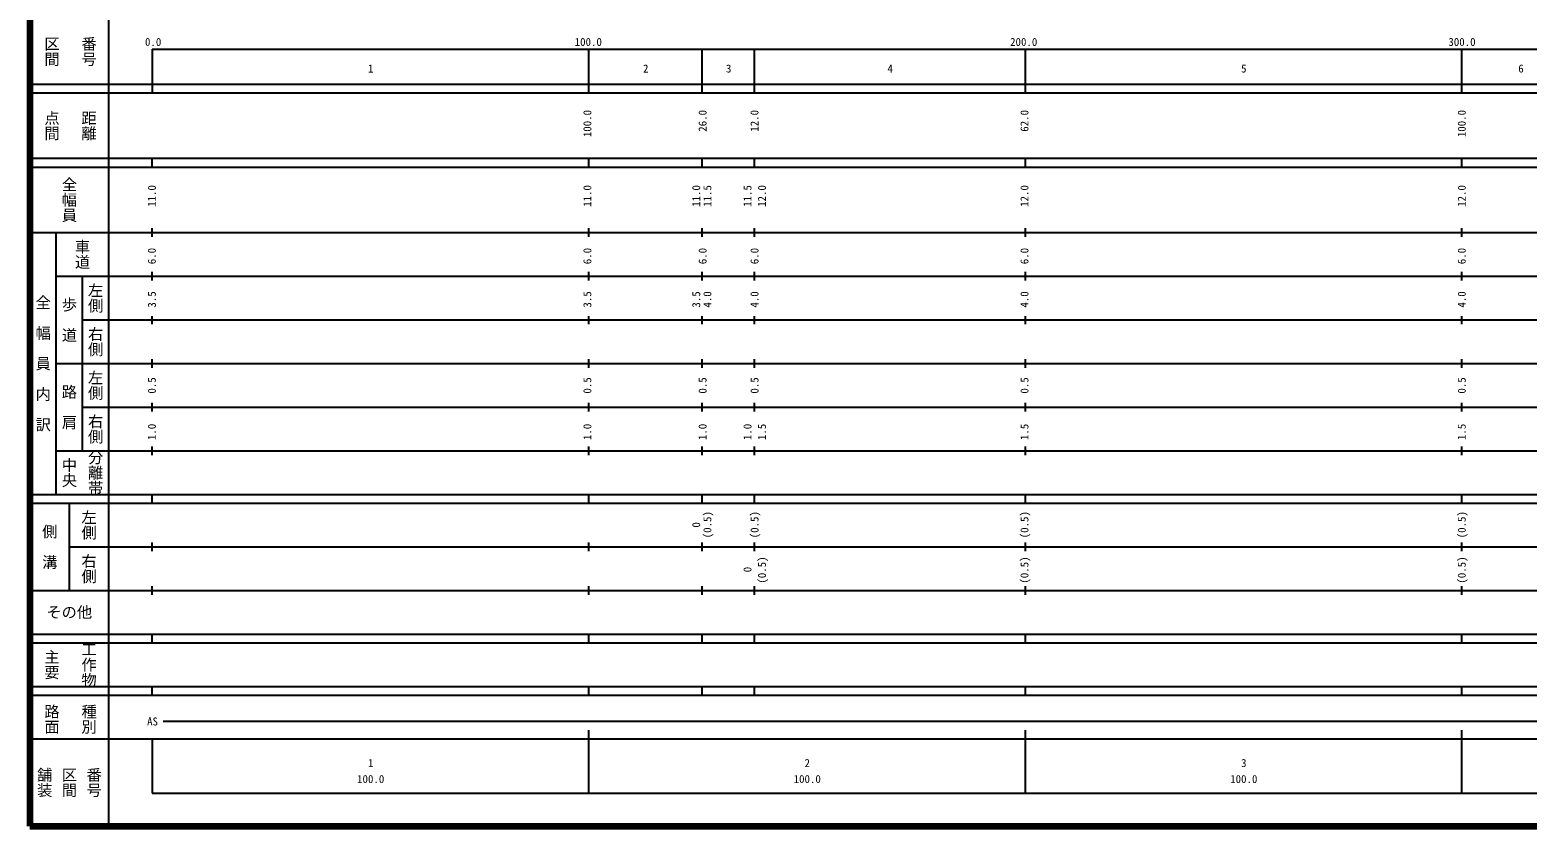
# Model space of a CAD drawing. Units: millimetres on the paper, enlarged 1000 times. Extents: x 40000 to 680000, y 20000 to 380000.
# Drawn here: x 40000 to 382944, y 20000 to 202409 of the extents above; entities that cross this region are included whole.
import ezdxf
from ezdxf.enums import TextEntityAlignment as Align

# ---------------------------------------------------------------- set-up
doc = ezdxf.new("R2010")
doc.units = ezdxf.units.MM
doc.header["$LTSCALE"] = 1000
doc.layers.add('M-TTL', color=2, linetype='Continuous', lineweight=140)
doc.layers.add('M-TTL-BAND', color=7, linetype='Continuous', lineweight=25)
doc.styles.add('@ＭＳ ゴシック', font='')
doc.styles.add('ＭＳ ゴシック', font='')
doc.styles.get('@ＭＳ ゴシック').set_extended_font_data('@MS Gothic')
doc.styles.get('ＭＳ ゴシック').set_extended_font_data('MS Gothic')

msp = doc.modelspace()

# ---------------------------------------------------------------- linework, layer by layer
at = {"layer": 'M-TTL'}
for p, q in [((40000, 380000), (40000, 20000)), ((40000, 20000), (680000, 20000))]:
    msp.add_line(p, q, dxfattribs=at)
at = {"layer": 'M-TTL-BAND'}
for p, q in [((58000, 370000), (58000, 20000)), ((68000, 198000), (579000, 198000)), ((68000, 198000), (68000, 188000)), ((168000, 188000), (168000, 198000)), ((168000, 196835), (168000, 198000)), ((194000, 188000), (194000, 198000)), ((206000, 188000), (206000, 198000)), ((268000, 198000), (268000, 191527)), ((368000, 190991), (368000, 198000)), ((40000, 190000), (579000, 190000)), ((268000, 191527), (268000, 191478)), ((268000, 191478), (268000, 190991)), ((268000, 190991), (268000, 188000)), ((368000, 188000), (368000, 190991)), ((40000, 188000), (579000, 188000)), ((40000, 173000), (579000, 173000)), ((68000, 171000), (68000, 173000)), ((168000, 171000), (168000, 173000)), ((194000, 171000), (194000, 173000)), ((206000, 171000), (206000, 173000)), ((268000, 173000), (268000, 171000)), ((368000, 171000), (368000, 173000)), ((40000, 171000), (579000, 171000)), ((40000, 156000), (579000, 156000)), ((46000, 96000), (46000, 156000)), ((68000, 155000), (68000, 157000)), ((168000, 155000), (168000, 157000)), ((194000, 155000), (194000, 157000)), ((206000, 155000), (206000, 157000)), ((268000, 157000), (268000, 155000)), ((368000, 155000), (368000, 157000)), ((46000, 146000), (579000, 146000)), ((52000, 146000), (52000, 106000)), ((68000, 145000), (68000, 147000)), ((168000, 145000), (168000, 147000)), ((194000, 145000), (194000, 147000)), ((206000, 145000), (206000, 147000)), ((268000, 147000), (268000, 145000)), ((368000, 145000), (368000, 147000)), ((52000, 136000), (579000, 136000)), ((68000, 135000), (68000, 136832)), ((168000, 135000), (168000, 136832)), ((194000, 135000), (194000, 136832)), ((206000, 135000), (206000, 136832)), ((268000, 136832), (268000, 135000)), ((368000, 135000), (368000, 136832)), ((68000, 125000), (68000, 127000)), ((168000, 125000), (168000, 127000)), ((194000, 125000), (194000, 127000)), ((206000, 125000), (206000, 127000)), ((268000, 127000), (268000, 125000)), ((368000, 125000), (368000, 127000)), ((46000, 126000), (579000, 126000)), ((68000, 115000), (68000, 117000)), ((168000, 115000), (168000, 117000)), ((194000, 115000), (194000, 117000)), ((206000, 115000), (206000, 117000)), ((268000, 117000), (268000, 115000)), ((368000, 115000), (368000, 117000)), ((52000, 116000), (579000, 116000)), ((68000, 105000), (68000, 107000)), ((168000, 105000), (168000, 107000)), ((194000, 105000), (194000, 107000)), ((206000, 105000), (206000, 107000)), ((268000, 107000), (268000, 105000)), ((368000, 105000), (368000, 107000)), ((46000, 106000), (579000, 106000)), ((40000, 96000), (579000, 96000)), ((40000, 94000), (579000, 94000)), ((49000, 94000), (49000, 74000)), ((68000, 94000), (68000, 96000)), ((168000, 94000), (168000, 96000)), ((194000, 94000), (194000, 96000)), ((206000, 94000), (206000, 96000)), ((268000, 96000), (268000, 94000)), ((368000, 94000), (368000, 96000)), ((49000, 84000), (579000, 84000)), ((68000, 83000), (68000, 85000)), ((168000, 83000), (168000, 85000)), ((194000, 83000), (194000, 85000)), ((206000, 83000), (206000, 85000)), ((268000, 85000), (268000, 83000)), ((368000, 83000), (368000, 85000)), ((40000, 74000), (579000, 74000)), ((68000, 73000), (68000, 75000)), ((168000, 73000), (168000, 75000)), ((194000, 73000), (194000, 75000)), ((206000, 73000), (206000, 75000)), ((268000, 75000), (268000, 73000)), ((368000, 73000), (368000, 75000)), ((40000, 64000), (579000, 64000)), ((40000, 62000), (579000, 62000)), ((68000, 62000), (68000, 64000)), ((168000, 62000), (168000, 64000)), ((194000, 62000), (194000, 64000)), ((206000, 62000), (206000, 64000)), ((268000, 64000), (268000, 62000)), ((368000, 62000), (368000, 64000)), ((40000, 52000), (579000, 52000)), ((68000, 50000), (68000, 52000)), ((168000, 50000), (168000, 52000)), ((194000, 50000), (194000, 52000)), ((206000, 50000), (206000, 52000)), ((268000, 52000), (268000, 50000)), ((368000, 50000), (368000, 52000)), ((40000, 50000), (579000, 50000)), ((70506, 44000), (568000, 44000)), ((168000, 27500), (168000, 42000)), ((268000, 42000), (268000, 27500)), ((368000, 27500), (368000, 42000)), ((40000, 40000), (579000, 40000)), ((68000, 40000), (68000, 27500)), ((68000, 27500), (579000, 27500))]:
    msp.add_line(p, q, dxfattribs=at)

# ---------------------------------------------------------------- texts
at = {"layer": 'M-TTL-BAND', "style": '@ＭＳ ゴシック'}
for s, p in [('区間', (45000, 197500)), ('番号', (53500, 197500)), ('点間', (45000, 180500)), ('距離', (53500, 180500)), ('全幅員', (49000, 163500)), ('車道', (52000, 151000)), ('左側', (55000, 141000)), ('全\u3000幅\u3000員\u3000内\u3000訳', (43000, 126000)), ('歩\u3000道', (49000, 136000)), ('右側', (55000, 131000)), ('左側', (55000, 121000)), ('路\u3000肩', (49000, 116000)), ('右側', (55000, 111000)), ('中央', (49000, 101000)), ('分離帯', (55000, 101000)), ('左側', (53500, 89000)), ('側\u3000溝', (44500, 84000)), ('右側', (53500, 79000)), ('主要', (45000, 57000)), ('工作物', (53500, 57000)), ('路面', (45000, 44500)), ('種別', (53500, 44500)), ('舗装', (43333, 30000)), ('区間', (49000, 30000)), ('番号', (54667, 30000))]:
    msp.add_text(s, height=2566, rotation=270, dxfattribs=at).set_placement(p, align=Align.MIDDLE_CENTER)
at = {"layer": 'M-TTL-BAND', "style": 'ＭＳ ゴシック'}
for s, p in [(' 0.0', (65101, 198195)), ('100.0', (164783, 198195)), ('200.0', (264523, 198195)), ('300.0', (364920, 198195)), ('1', (117438, 192104)), ('2', (180437, 192104)), ('3', (199437, 192104)), ('4', (236437, 192104)), ('5', (317437, 192104)), ('6', (380937, 192104)), ('AS', (66837, 42500)), ('1', (117438, 32981)), ('2', (217437, 32981)), ('3', (317437, 32981)), ('100.0', (114938, 29311)), ('100.0', (214937, 29311)), ('100.0', (314937, 29311))]:
    msp.add_text(s, height=1833, dxfattribs=at).set_placement(p, align=Align.BOTTOM_LEFT)
for s, p in [('100.0', (169144, 177839)), (' 26.0', (195543, 177839)), (' 12.0', (207441, 177839)), (' 62.0', (269276, 177839)), ('100.0', (369445, 177839)), (' 11.0', (69384, 160621)), (' 11.0', (169144, 160621)), (' 11.0', (194084, 160621)), (' 11.5', (196644, 160621)), (' 11.5', (205829, 160621)), (' 12.0', (209142, 160621)), (' 12.0', (269276, 160621)), (' 12.0', (369445, 160621)), ('6.0', (69384, 148728)), ('6.0', (169144, 148728)), ('6.0', (195543, 148728)), ('6.0', (207441, 148728)), ('6.0', (269276, 148728)), ('6.0', (369445, 148728)), ('3.5', (69384, 138787)), ('3.5', (169144, 138787)), ('3.5', (194084, 138787)), ('4.0', (196644, 138787)), ('4.0', (207441, 138787)), ('4.0', (269276, 138787)), ('4.0', (369445, 138787)), ('0.5', (69384, 119084)), ('0.5', (169144, 119084)), ('0.5', (195543, 119084)), ('0.5', (207441, 119084)), ('0.5', (269276, 119084)), ('0.5', (369445, 119084)), ('1.0', (69384, 108433)), ('1.0', (169144, 108433)), ('1.0', (195543, 108433)), ('1.0', (205829, 108433)), ('1.5', (209142, 108433)), ('1.5', (269276, 108433)), ('1.5', (369445, 108433)), (' 0 ', (194084, 87139)), ('(0.5)', (196644, 85934)), ('(0.5)', (207441, 85934)), ('(0.5)', (269276, 85934)), ('(0.5)', (369445, 85934)), (' 0 ', (205829, 76899)), ('(0.5)', (209142, 75544)), ('(0.5)', (269276, 75544)), ('(0.5)', (369445, 75544))]:
    msp.add_text(s, height=1833, rotation=90, dxfattribs=at).set_placement(p, align=Align.BOTTOM_LEFT)
msp.add_text('その他', height=2566, dxfattribs=at).set_placement((49000, 69000), align=Align.MIDDLE_CENTER)

doc.saveas('drawing.dxf')
